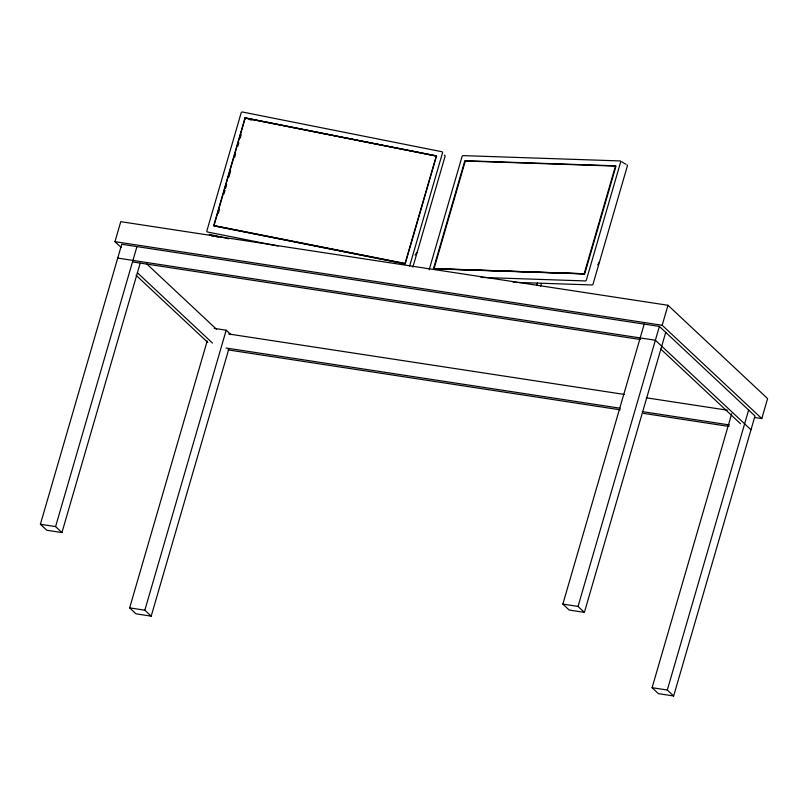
<?xml version="1.0" encoding="UTF-8"?>
<svg xmlns="http://www.w3.org/2000/svg" width="808" height="808" viewBox="0 0 808 808"><rect width="100%" height="100%" fill="white"/><g stroke="black" fill="none" stroke-linecap="round" stroke-linejoin="round"><path stroke-width="1.21" d="M121.18 247.49L114.958 241.663L120.766 221.665L667.984 305.272L767.6 398.586L761.793 418.584L754.349 417.453M140.178 263.267L61.943 532.553L46.753 530.23L40.4 524.271L121.745 244.268L659.389 326.422L754.995 415.979L673.65 695.981L658.459 693.658L652.096 687.709L731.715 413.666M61.943 532.553L55.59 526.594L136.946 246.591M245.046 117.817L213.716 225.644L404.98 263.731L436.3 155.893L245.046 117.817L245.784 118.837M245.228 118.069L213.898 225.897L405.161 263.974L436.492 156.156L245.228 118.069L436.3 155.893M218.332 213.332L219.382 209.696M223.957 193.95L225.018 190.314M225.594 188.325L226.644 184.729M228.886 176.992L230.644 170.932M234.522 157.6L235.572 153.974M237.774 146.389L238.825 142.794M240.148 138.219L241.208 134.583M228.745 349.258L151.197 616.15L136.007 613.827L129.654 607.879L207.191 340.986M151.197 616.15L144.844 610.202L226.189 330.199L214.261 328.371M409.626 266.095L442.501 152.904A1.081 0.99 -35.9 0 0 441.784 151.702L242.471 112.019A1.081 0.99 -35.9 0 0 241.178 112.817L206.888 230.815A1.081 0.99 -35.7 0 0 207.606 232.017L278.093 246.056M412.858 267.175L445.046 156.398A1.081 0.99 -35.9 0 0 444.329 155.197M429.159 269.781L462.035 156.601A1.081 0.737 -59 0 1 463.125 155.621L620.16 160.933A1.081 0.747 -59 0 1 620.665 161.964L586.386 279.962A1.081 0.737 -59 0 1 585.305 280.931L481.012 277.407M536.795 285.285L537.492 282.871M540.663 286.194L541.36 283.78M584.174 273.761L615.534 165.822L464.842 160.731L433.482 268.67L584.174 273.761L433.512 268.559M665.741 332.371L584.396 612.373L569.206 610.06L562.843 604.101L644.198 324.099M584.396 612.373L578.043 606.424L659.389 326.422M761.793 418.584L662.176 325.271L667.984 305.272M673.65 695.981L667.297 690.032L748.642 410.03M597.647 264.862L599.546 261.721M415.06 255.065L417.231 252.147M513.262 282.295L592.001 284.951A1.081 0.747 -59 0 0 593.082 283.982L627.361 165.983A1.081 0.747 -59 0 0 626.867 164.953M114.958 241.663L662.176 325.271M117.736 258.085L655.379 340.239L750.986 429.795M133.128 262.004L640.31 339.501M228.735 333.997L624.17 394.415M646.279 397.799L727.331 410.181M225.957 347.995L620.16 408.232M642.259 411.615L729.452 424.937M228.007 349.884L620.241 409.818M643.451 413.363L728.988 426.432M40.4 524.271L55.59 526.594M562.843 604.101L578.043 606.424M129.654 607.879L144.844 610.202M652.096 687.709L667.297 690.032M213.989 225.594L405.06 263.428M249.48 119.574L251.955 120.069M211.363 235.754L213.797 236.239M216.221 236.724L218.655 237.209M228.674 238.794L209.434 234.31A1.081 0.99 -36 0 0 210.151 235.512M621.776 161.812L625.796 164.226M660.833 349.106L740.532 423.756M226.189 330.199L230.957 334.663M146.864 264.034L216.483 329.25M137.35 272.71L212.464 343.067M136.118 275.306L207.828 342.481M465.317 161.014L433.987 268.842L584.689 273.932L616.009 166.105L465.317 161.014"/></g></svg>
